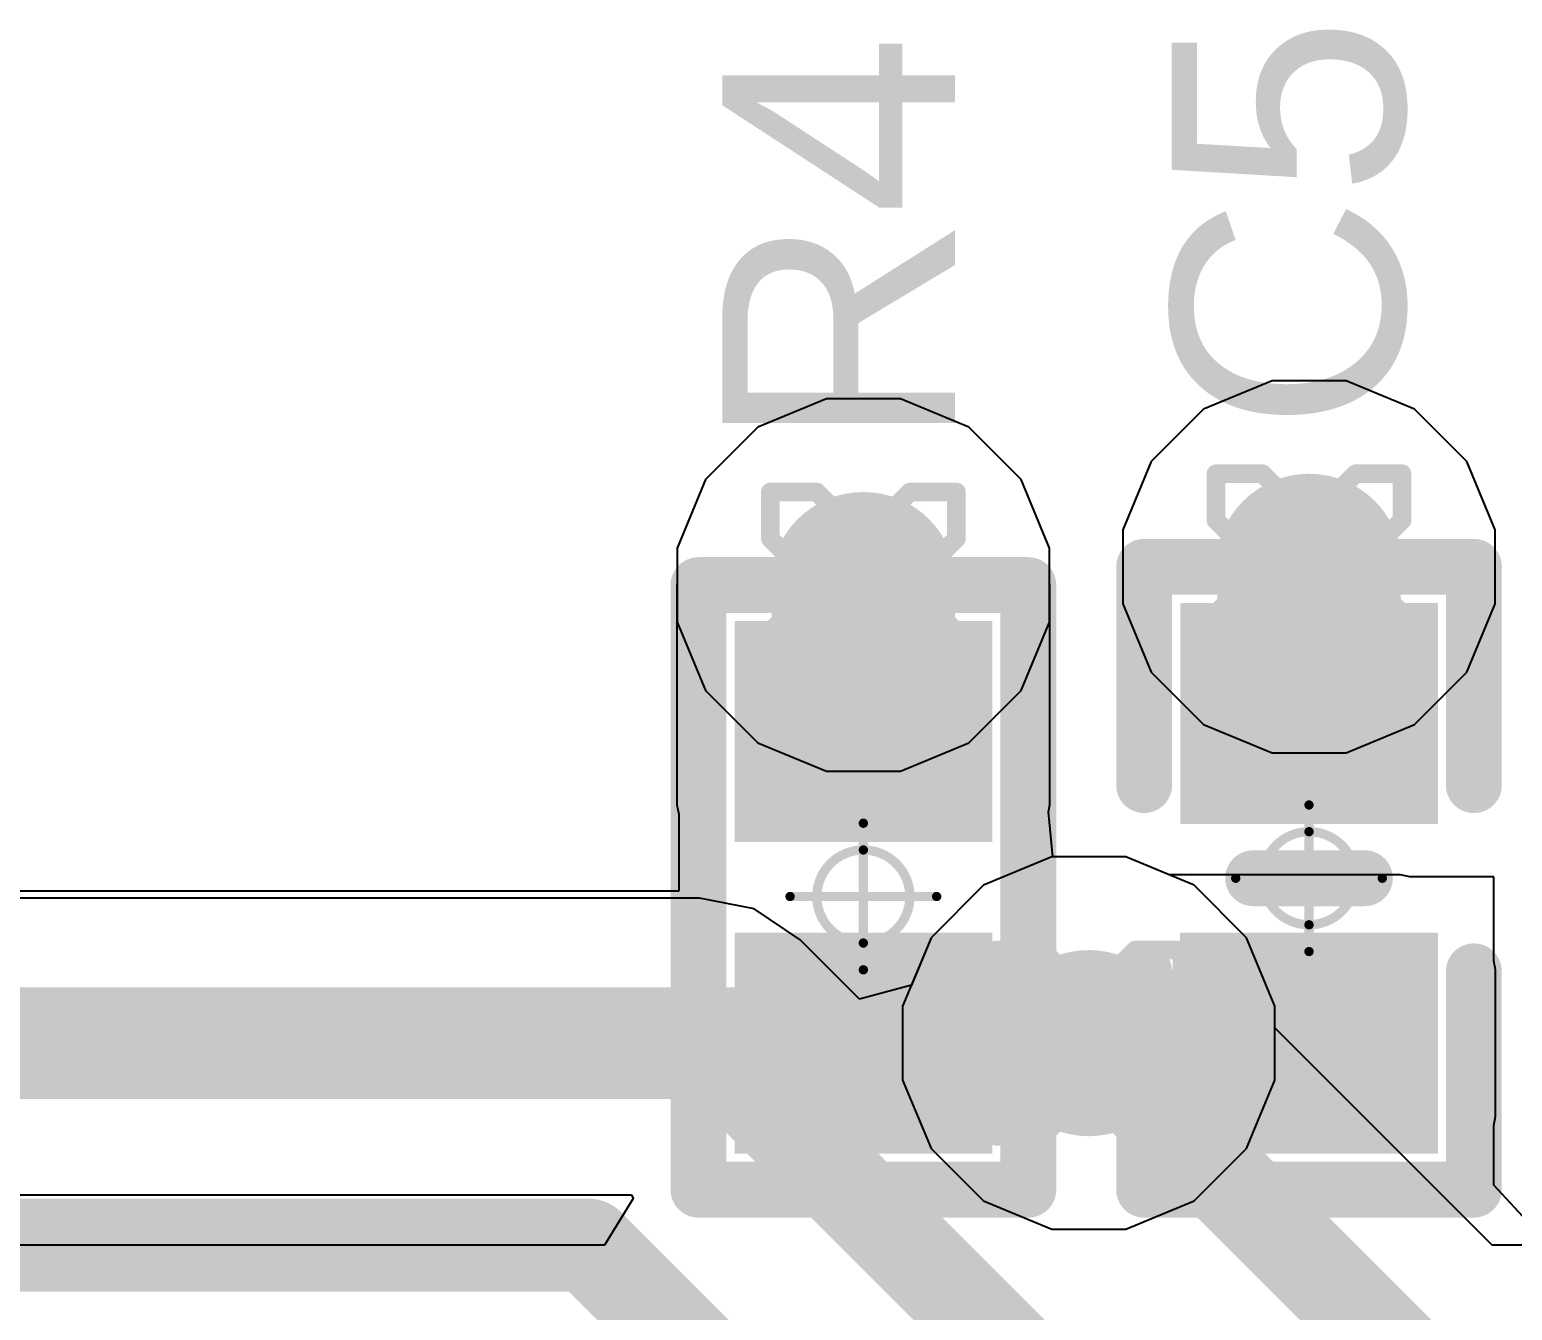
# Model space of a CAD drawing. Header units: inches. Extents: x -13 to 356, y -4 to 120.
# Drawn here: x 18.923 to 22.969, y 39.307 to 42.802 of the extents above; entities that cross this region are included whole.
import ezdxf

# ---------------------------------------------------------------- set-up
doc = ezdxf.new("R2010")
doc.units = ezdxf.units.IN
for name, color, linetype in [('Bottom Layer', 5, 'Continuous'), ('Drill Drawing', 1, 'Continuous'), ('GND', 16, 'Continuous'), ('Mechanical 15', 56, 'Continuous'), ('POWER', 76, 'Continuous'), ('Top Layer', 1, 'Continuous'), ('Top Overlay', 2, 'Continuous'), ('Top Paste', 8, 'Continuous'), ('Top Solder', 216, 'Continuous'), ('Via Holes', 16, 'Continuous')]:
    doc.layers.add(name, color=color, linetype=linetype)
doc.styles.add('Arial', font='', dxfattribs={"height": 0.2})
doc.styles.get('Arial').set_extended_font_data('Arial')

# ---------------------------------------------------------------- blocks, each defined once
blk = doc.blocks.new('C_0402_L_48')
at = {"layer": 'Top Layer'}
for points in [[(-0.6499986999999999, 0.2499995), (-0.2499995, 0.2499995), (-0.2499995, -0.2499995), (-0.6499986999999999, -0.2499995)], [(0.24991822, 0.24991822), (0.64991742, 0.24991822), (0.64991742, -0.25008078), (0.24991822, -0.25008078)]]:
    blk.add_hatch(color=1, dxfattribs=at).paths.add_polyline_path(points)
at = {"layer": 'Top Paste'}
for points in [[(-0.6499986999999999, 0.2499995), (-0.2499995, 0.2499995), (-0.2499995, -0.2499995), (-0.6499986999999999, -0.2499995)], [(0.24991822, 0.24991822), (0.64991742, 0.24991822), (0.64991742, -0.25008078), (0.24991822, -0.25008078)]]:
    blk.add_hatch(color=8, dxfattribs=at).paths.add_polyline_path(points)
at = {"layer": 'Top Solder'}
for points in [[(-0.7515987, 0.3515995), (-0.1483995, 0.3515995), (-0.1483995, -0.3515995), (-0.7515987, -0.3515995)], [(0.14831822, 0.35151822), (0.75151742, 0.35151822), (0.75151742, -0.35168078), (0.14831822, -0.35168078)]]:
    blk.add_hatch(color=216, dxfattribs=at).paths.add_polyline_path(points)
at = {"layer": 'Mechanical 15'}
for points in [[(0, 0.1999996, 0.0254, 0.0254, 0), (0, -0.1999996, 0.0254, 0.0254, 0)], [(-0.1999996, 0, 0.0254, 0.0254, 0), (0.1999996, 0, 0.0254, 0.0254, 0)]]:
    blk.add_lwpolyline(points, format="xyseb", dxfattribs=at)
for points in [[(-0.00635, 0.1999996, 0.0127, 0.0127, 1), (0.00635, 0.1999996, 0.0127, 0.0127, 1)], [(0.127, 0, 0.0254, 0.0254, 1), (-0.127, 0, 0.0254, 0.0254, 1)], [(-0.2063496, 0, 0.0127, 0.0127, 1), (-0.1936496, 0, 0.0127, 0.0127, 1)], [(-0.13335, 0, 0.0127, 0.0127, 1), (-0.12065, 0, 0.0127, 0.0127, 1)], [(0.12065, 0, 0.0127, 0.0127, 1), (0.13335, 0, 0.0127, 0.0127, 1)], [(0.1936496, 0, 0.0127, 0.0127, 1), (0.2063496, 0, 0.0127, 0.0127, 1)], [(-0.00635, -0.1999996, 0.0127, 0.0127, 1), (0.00635, -0.1999996, 0.0127, 0.0127, 1)]]:
    blk.add_lwpolyline(points, format="xyseb", close=True, dxfattribs=at)
at = {"layer": 'Top Overlay'}
for points in [[(-0.84991956, 0.44991782, 0.1524, 0.1524, 0), (-0.254, 0.44991782, 0.1524, 0.1524, 0)], [(-0.84991956, 0.44991782, 0.1524, 0.1524, 0), (-0.84991956, -0.44991782, 0.1524, 0.1524, 0)], [(0.254, 0.44991782, 0.1524, 0.1524, 0), (0.84991956, 0.44991782, 0.1524, 0.1524, 0)], [(0.84991956, 0.44991782, 0.1524, 0.1524, 0), (0.84991956, -0.45008038, 0.1524, 0.1524, 0)], [(0, 0.1524, 0.1524, 0.1524, 0), (0, -0.1524, 0.1524, 0.1524, 0)], [(-0.84991956, -0.44991782, 0.1524, 0.1524, 0), (-0.254, -0.44991782, 0.1524, 0.1524, 0)], [(-0.84991956, -0.44991782, 0.1524, 0.1524, 0), (-0.8497569999999999, -0.45008038, 0.1524, 0.1524, 0)], [(0.254, -0.44991782, 0.1524, 0.1524, 0), (0.84991956, -0.44991782, 0.1524, 0.1524, 0)]]:
    blk.add_lwpolyline(points, format="xyseb", dxfattribs=at)
for points in [[(-0.8880195599999998, 0.44991782, 0.0762, 0.0762, 1), (-0.81181956, 0.44991782, 0.0762, 0.0762, 1)], [(-0.8880195599999998, 0.44991782, 0.0762, 0.0762, 1), (-0.81181956, 0.44991782, 0.0762, 0.0762, 1)], [(-0.2921, 0.44991782, 0.0762, 0.0762, 1), (-0.2159, 0.44991782, 0.0762, 0.0762, 1)], [(0.2159, 0.44991782, 0.0762, 0.0762, 1), (0.2921, 0.44991782, 0.0762, 0.0762, 1)], [(0.81181956, 0.44991782, 0.0762, 0.0762, 1), (0.8880195599999998, 0.44991782, 0.0762, 0.0762, 1)], [(0.81181956, 0.44991782, 0.0762, 0.0762, 1), (0.8880195599999998, 0.44991782, 0.0762, 0.0762, 1)], [(-0.0381, 0.1524, 0.0762, 0.0762, 1), (0.0381, 0.1524, 0.0762, 0.0762, 1)], [(-0.0381, -0.1524, 0.0762, 0.0762, 1), (0.0381, -0.1524, 0.0762, 0.0762, 1)], [(-0.8880195599999998, -0.44991782, 0.0762, 0.0762, 1), (-0.81181956, -0.44991782, 0.0762, 0.0762, 1)], [(-0.8880195599999998, -0.44991782, 0.0762, 0.0762, 1), (-0.81181956, -0.44991782, 0.0762, 0.0762, 1)], [(-0.8880195599999998, -0.44991782, 0.0762, 0.0762, 1), (-0.81181956, -0.44991782, 0.0762, 0.0762, 1)], [(-0.8878569999999999, -0.45008038, 0.0762, 0.0762, 1), (-0.8116569999999999, -0.45008038, 0.0762, 0.0762, 1)], [(-0.2921, -0.44991782, 0.0762, 0.0762, 1), (-0.2159, -0.44991782, 0.0762, 0.0762, 1)], [(0.2159, -0.44991782, 0.0762, 0.0762, 1), (0.2921, -0.44991782, 0.0762, 0.0762, 1)], [(0.81181956, -0.44991782, 0.0762, 0.0762, 1), (0.8880195599999998, -0.44991782, 0.0762, 0.0762, 1)], [(0.81181956, -0.45008038, 0.0762, 0.0762, 1), (0.8880195599999998, -0.45008038, 0.0762, 0.0762, 1)]]:
    blk.add_lwpolyline(points, format="xyseb", close=True, dxfattribs=at)
blk = doc.blocks.new('R_0402_L_57')
at = {"layer": 'Top Layer'}
for points in [[(-0.6000800799999999, 0.24991822), (-0.20008088, 0.24991822), (-0.20008088, -0.25008078), (-0.6000800799999999, -0.25008078)], [(0.24991822, 0.24991822), (0.64991742, 0.24991822), (0.64991742, -0.25008078), (0.24991822, -0.25008078)]]:
    blk.add_hatch(color=1, dxfattribs=at).paths.add_polyline_path(points)
at = {"layer": 'Top Paste'}
for points in [[(-0.6000800799999999, 0.24991822), (-0.20008088, 0.24991822), (-0.20008088, -0.25008078), (-0.6000800799999999, -0.25008078)], [(0.24991822, 0.24991822), (0.64991742, 0.24991822), (0.64991742, -0.25008078), (0.24991822, -0.25008078)]]:
    blk.add_hatch(color=8, dxfattribs=at).paths.add_polyline_path(points)
at = {"layer": 'Top Solder'}
for points in [[(-0.7016800799999999, 0.35151822), (-0.09848087999999999, 0.35151822), (-0.09848087999999999, -0.35168078), (-0.7016800799999999, -0.35168078)], [(0.14831822, 0.35151822), (0.75151742, 0.35151822), (0.75151742, -0.35168078), (0.14831822, -0.35168078)]]:
    blk.add_hatch(color=216, dxfattribs=at).paths.add_polyline_path(points)
at = {"layer": 'Mechanical 15'}
for points in [[(0, 0.1999996, 0.0254, 0.0254, 0), (0, -0.1999996, 0.0254, 0.0254, 0)], [(-0.1999996, 0, 0.0254, 0.0254, 0), (0.1999996, 0, 0.0254, 0.0254, 0)]]:
    blk.add_lwpolyline(points, format="xyseb", dxfattribs=at)
for points in [[(-0.00635, 0.1999996, 0.0127, 0.0127, 1), (0.00635, 0.1999996, 0.0127, 0.0127, 1)], [(0.127, 0, 0.0254, 0.0254, 1), (-0.127, 0, 0.0254, 0.0254, 1)], [(-0.2063496, 0, 0.0127, 0.0127, 1), (-0.1936496, 0, 0.0127, 0.0127, 1)], [(-0.13335, 0, 0.0127, 0.0127, 1), (-0.12065, 0, 0.0127, 0.0127, 1)], [(0.12065, 0, 0.0127, 0.0127, 1), (0.13335, 0, 0.0127, 0.0127, 1)], [(0.1936496, 0, 0.0127, 0.0127, 1), (0.2063496, 0, 0.0127, 0.0127, 1)], [(-0.00635, -0.1999996, 0.0127, 0.0127, 1), (0.00635, -0.1999996, 0.0127, 0.0127, 1)]]:
    blk.add_lwpolyline(points, format="xyseb", close=True, dxfattribs=at)
at = {"layer": 'Top Overlay'}
for points in [[(-0.80008222, 0.44991782, 0.1524, 0.1524, 0), (-0.80008222, -0.45008038, 0.1524, 0.1524, 0)], [(-0.80008222, 0.44991782, 0.1524, 0.1524, 0), (0.84991956, 0.44991782, 0.1524, 0.1524, 0)], [(0.84991956, 0.44991782, 0.1524, 0.1524, 0), (0.84991956, -0.45008038, 0.1524, 0.1524, 0)], [(-0.80008222, -0.45008038, 0.1524, 0.1524, 0), (0.84991956, -0.45008038, 0.1524, 0.1524, 0)]]:
    blk.add_lwpolyline(points, format="xyseb", dxfattribs=at)
for points in [[(-0.83818222, 0.44991782, 0.0762, 0.0762, 1), (-0.7619822199999999, 0.44991782, 0.0762, 0.0762, 1)], [(-0.83818222, 0.44991782, 0.0762, 0.0762, 1), (-0.7619822199999999, 0.44991782, 0.0762, 0.0762, 1)], [(0.81181956, 0.44991782, 0.0762, 0.0762, 1), (0.8880195599999998, 0.44991782, 0.0762, 0.0762, 1)], [(0.81181956, 0.44991782, 0.0762, 0.0762, 1), (0.8880195599999998, 0.44991782, 0.0762, 0.0762, 1)], [(-0.83818222, -0.45008038, 0.0762, 0.0762, 1), (-0.7619822199999999, -0.45008038, 0.0762, 0.0762, 1)], [(-0.83818222, -0.45008038, 0.0762, 0.0762, 1), (-0.7619822199999999, -0.45008038, 0.0762, 0.0762, 1)], [(0.81181956, -0.45008038, 0.0762, 0.0762, 1), (0.8880195599999998, -0.45008038, 0.0762, 0.0762, 1)], [(0.81181956, -0.45008038, 0.0762, 0.0762, 1), (0.8880195599999998, -0.45008038, 0.0762, 0.0762, 1)]]:
    blk.add_lwpolyline(points, format="xyseb", close=True, dxfattribs=at)

msp = doc.modelspace()

# ---------------------------------------------------------------- hatches: boundary and pattern name
at = {"layer": 'Bottom Layer'}
h = msp.add_hatch(color=5, dxfattribs=at)
edge = h.paths.add_edge_path()
edge.add_arc((22.41408014, 41.33636132), 0.254, 0, 360)
h = msp.add_hatch(color=5, dxfattribs=at)
edge = h.paths.add_edge_path()
edge.add_arc((21.19799926, 41.28652398), 0.254, 0, 360)
h = msp.add_hatch(color=5, dxfattribs=at)
edge = h.paths.add_edge_path()
edge.add_arc((21.81319996, 40.03652394), 0.254, 0, 360)
at = {"layer": 'GND'}
h = msp.add_hatch(color=16, dxfattribs=at)
edge = h.paths.add_edge_path()
edge.add_arc((22.41408014, 41.33636132), 0.254, 0, 360)
h = msp.add_hatch(color=16, dxfattribs=at)
edge = h.paths.add_edge_path()
edge.add_arc((21.19799926, 41.28652398), 0.254, 0, 360)
h = msp.add_hatch(color=16, dxfattribs=at)
edge = h.paths.add_edge_path()
edge.add_arc((21.81319996, 40.03652394), 0.254, 0, 360)
at = {"layer": 'POWER'}
h = msp.add_hatch(color=76, dxfattribs=at)
edge = h.paths.add_edge_path()
edge.add_arc((22.41408014, 41.33636132), 0.254, 0, 360)
h = msp.add_hatch(color=76, dxfattribs=at)
edge = h.paths.add_edge_path()
edge.add_arc((21.19799926, 41.28652398), 0.254, 0, 360)
h = msp.add_hatch(color=76, dxfattribs=at)
edge = h.paths.add_edge_path()
edge.add_arc((21.81319996, 40.03652394), 0.254, 0, 360)
at = {"layer": 'Top Layer'}
h = msp.add_hatch(color=1, dxfattribs=at)
edge = h.paths.add_edge_path()
edge.add_arc((22.41408014, 41.33636132), 0.254, 0, 360)
h = msp.add_hatch(color=1, dxfattribs=at)
edge = h.paths.add_edge_path()
edge.add_arc((21.19799926, 41.28652398), 0.254, 0, 360)
for points in [[(22.16408064, 40.73644126), (22.66407964, 40.73644126), (22.66407964, 41.33635878), (22.16408064, 41.33635878)], [(20.94799976, 40.68660392), (21.44799876, 40.68660392), (21.44799876, 41.28652143999999), (20.94799976, 41.28652143999999)], [(20.94799976, 39.83660562), (22.66399836, 39.83660562), (22.66399836, 40.23652354), (20.94799976, 40.23652354)]]:
    msp.add_hatch(color=1, dxfattribs=at).paths.add_polyline_path(points)
h = msp.add_hatch(color=1, dxfattribs=at)
edge = h.paths.add_edge_path()
edge.add_arc((21.81319996, 40.03652394), 0.254, 0, 360)
at = {"layer": 'Via Holes'}
h = msp.add_hatch(color=7, dxfattribs=at)
edge = h.paths.add_edge_path()
edge.add_arc((22.41408014, 41.33636132), 0.127, 0, 360)
h = msp.add_hatch(color=7, dxfattribs=at)
edge = h.paths.add_edge_path()
edge.add_arc((21.19799926, 41.28652398), 0.127, 0, 360)
h = msp.add_hatch(color=7, dxfattribs=at)
edge = h.paths.add_edge_path()
edge.add_arc((21.81319996, 40.03652394), 0.127, 0, 360)

# ---------------------------------------------------------------- linework, layer by layer
at = {"layer": 'Bottom Layer'}
for p, q in [((21.09695298, 41.79452398), (20.91024012, 41.71718606)), ((21.29904554, 41.79452398), (21.09695298, 41.79452398)), ((21.4857584, 41.71718606), (21.29904554, 41.79452398)), ((20.91024012, 41.71718606), (20.76733718, 41.57428312)), ((21.62866134, 41.57428312), (21.4857584, 41.71718606)), ((20.76733718, 41.57428312), (20.68999926, 41.38757026)), ((21.70599926, 41.38757026), (21.62866134, 41.57428312)), ((20.68999926, 41.38757026), (20.68999926, 41.1854777)), ((21.70599926, 41.1854777), (21.70599926, 41.38757026)), ((20.68999926, 41.1854777), (20.76733718, 40.99876484)), ((21.62866134, 40.99876484), (21.70599926, 41.1854777)), ((20.76733718, 40.99876484), (20.91024012, 40.8558619)), ((21.4857584, 40.8558619), (21.62866134, 40.99876484)), ((20.91024012, 40.8558619), (21.09695298, 40.77852398)), ((21.29904554, 40.77852398), (21.4857584, 40.8558619)), ((21.09695298, 40.77852398), (21.29904554, 40.77852398)), ((21.71215368, 40.54452394), (21.52544082, 40.46718602)), ((21.91424624, 40.54452394), (21.71215368, 40.54452394)), ((22.1009591, 40.46718602), (21.91424624, 40.54452394)), ((21.52544082, 40.46718602), (21.38253788, 40.32428308)), ((22.24386204, 40.32428308), (22.1009591, 40.46718602)), ((20.75114468, 40.43229404), (16.68559274, 40.43229404)), ((20.89980326, 40.40272336), (20.75114468, 40.43229404)), ((21.02583044, 40.31851474), (20.89980326, 40.40272336)), ((21.1878672, 40.15647798), (21.02583044, 40.31851474)), ((21.38253788, 40.32428308), (21.3289769, 40.19497422)), ((22.32119996, 40.13757022), (22.24386204, 40.32428308)), ((21.3289769, 40.19497422), (21.1878672, 40.15647798)), ((22.32119996, 40.07789546), (22.32119996, 40.13757022)), ((22.91361178, 39.48548364), (22.32119996, 40.07789546)), ((23.7923959, 39.48548364), (22.91361178, 39.48548364))]:
    msp.add_line(p, q, dxfattribs=at)
for points in [[(16.52468628, 40.04382897999999, 0.254, 0.254, 0), (20.75114468, 40.04382897999999, 0.254, 0.254, 0)], [(20.75114468, 40.04382897999999, 0.254, 0.254, 0), (22.17688732, 38.61808634, 0.254, 0.254, 0)], [(21.81319996, 40.03652394, 0.254, 0.254, 0), (22.75270532, 39.09701858, 0.254, 0.254, 0)], [(11.0946438, 39.48528044, 0.254, 0.254, 0), (20.44727432, 39.48528044, 0.254, 0.254, 0)], [(20.44727432, 39.48528044, 0.254, 0.254, 0), (22.098, 37.83455476, 0.254, 0.254, 0)]]:
    msp.add_lwpolyline(points, format="xyseb", dxfattribs=at)
for points in [[(20.68764468, 40.04382897999999, 0.127, 0.127, 1), (20.81464468, 40.04382897999999, 0.127, 0.127, 1)], [(20.68764468, 40.04382897999999, 0.127, 0.127, 1), (20.81464468, 40.04382897999999, 0.127, 0.127, 1)], [(21.74969996, 40.03652394, 0.127, 0.127, 1), (21.87669996, 40.03652394, 0.127, 0.127, 1)], [(20.38377432, 39.48528044, 0.127, 0.127, 1), (20.51077432, 39.48528044, 0.127, 0.127, 1)], [(20.38377432, 39.48528044, 0.127, 0.127, 1), (20.51077432, 39.48528044, 0.127, 0.127, 1)]]:
    msp.add_lwpolyline(points, format="xyseb", close=True, dxfattribs=at)
at = {"layer": 'Drill Drawing'}
for points in [[(22.16008014, 41.46336132, 0.0508, 0.0508, 0), (22.16008014, 41.59036132, 0.0508, 0.0508, 0)], [(22.16008014, 41.59036132, 0.0508, 0.0508, 0), (22.28708014, 41.59036132, 0.0508, 0.0508, 0)], [(22.28708014, 41.59036132, 0.0508, 0.0508, 0), (22.41408014, 41.46336132, 0.0508, 0.0508, 0)], [(22.41408014, 41.46336132, 0.0508, 0.0508, 0), (22.54108014, 41.59036132, 0.0508, 0.0508, 0)], [(22.54108014, 41.59036132, 0.0508, 0.0508, 0), (22.66808014, 41.59036132, 0.0508, 0.0508, 0)], [(22.66808014, 41.46336132, 0.0508, 0.0508, 0), (22.66808014, 41.59036132, 0.0508, 0.0508, 0)], [(20.94399926, 41.41352397999999, 0.0508, 0.0508, 0), (20.94399926, 41.54052398, 0.0508, 0.0508, 0)], [(20.94399926, 41.54052398, 0.0508, 0.0508, 0), (21.07099926, 41.54052398, 0.0508, 0.0508, 0)], [(21.07099926, 41.54052398, 0.0508, 0.0508, 0), (21.19799926, 41.41352397999999, 0.0508, 0.0508, 0)], [(21.19799926, 41.41352397999999, 0.0508, 0.0508, 0), (21.32499926, 41.54052398, 0.0508, 0.0508, 0)], [(21.32499926, 41.54052398, 0.0508, 0.0508, 0), (21.45199926, 41.54052398, 0.0508, 0.0508, 0)], [(21.45199926, 41.41352397999999, 0.0508, 0.0508, 0), (21.45199926, 41.54052398, 0.0508, 0.0508, 0)], [(22.16008014, 41.46336132, 0.0508, 0.0508, 0), (22.28708014, 41.33636132, 0.0508, 0.0508, 0)], [(22.54108014, 41.33636132, 0.0508, 0.0508, 0), (22.66808014, 41.46336132, 0.0508, 0.0508, 0)], [(20.94399926, 41.41352397999999, 0.0508, 0.0508, 0), (21.07099926, 41.28652398, 0.0508, 0.0508, 0)], [(21.32499926, 41.28652398, 0.0508, 0.0508, 0), (21.45199926, 41.41352397999999, 0.0508, 0.0508, 0)], [(22.16008014, 41.20936132, 0.0508, 0.0508, 0), (22.28708014, 41.33636132, 0.0508, 0.0508, 0)], [(22.54108014, 41.33636132, 0.0508, 0.0508, 0), (22.66808014, 41.20936132, 0.0508, 0.0508, 0)], [(20.94399926, 41.15952398, 0.0508, 0.0508, 0), (21.07099926, 41.28652398, 0.0508, 0.0508, 0)], [(21.32499926, 41.28652398, 0.0508, 0.0508, 0), (21.45199926, 41.15952398, 0.0508, 0.0508, 0)], [(22.16008014, 41.08236132, 0.0508, 0.0508, 0), (22.16008014, 41.20936132, 0.0508, 0.0508, 0)], [(22.28708014, 41.08236132, 0.0508, 0.0508, 0), (22.41408014, 41.20936132, 0.0508, 0.0508, 0)], [(22.41408014, 41.20936132, 0.0508, 0.0508, 0), (22.54108014, 41.08236132, 0.0508, 0.0508, 0)], [(22.66808014, 41.08236132, 0.0508, 0.0508, 0), (22.66808014, 41.20936132, 0.0508, 0.0508, 0)], [(20.94399926, 41.03252398, 0.0508, 0.0508, 0), (20.94399926, 41.15952398, 0.0508, 0.0508, 0)], [(21.07099926, 41.03252398, 0.0508, 0.0508, 0), (21.19799926, 41.15952398, 0.0508, 0.0508, 0)], [(21.19799926, 41.15952398, 0.0508, 0.0508, 0), (21.32499926, 41.03252398, 0.0508, 0.0508, 0)], [(21.45199926, 41.03252398, 0.0508, 0.0508, 0), (21.45199926, 41.15952398, 0.0508, 0.0508, 0)], [(22.16008014, 41.08236132, 0.0508, 0.0508, 0), (22.28708014, 41.08236132, 0.0508, 0.0508, 0)], [(22.54108014, 41.08236132, 0.0508, 0.0508, 0), (22.66808014, 41.08236132, 0.0508, 0.0508, 0)], [(20.94399926, 41.03252398, 0.0508, 0.0508, 0), (21.07099926, 41.03252398, 0.0508, 0.0508, 0)], [(21.32499926, 41.03252398, 0.0508, 0.0508, 0), (21.45199926, 41.03252398, 0.0508, 0.0508, 0)], [(21.55919996, 40.16352394, 0.0508, 0.0508, 0), (21.55919996, 40.29052394, 0.0508, 0.0508, 0)], [(21.55919996, 40.29052394, 0.0508, 0.0508, 0), (21.68619996, 40.29052394, 0.0508, 0.0508, 0)], [(21.68619996, 40.29052394, 0.0508, 0.0508, 0), (21.81319996, 40.16352394, 0.0508, 0.0508, 0)], [(21.81319996, 40.16352394, 0.0508, 0.0508, 0), (21.94019996, 40.29052394, 0.0508, 0.0508, 0)], [(21.94019996, 40.29052394, 0.0508, 0.0508, 0), (22.06719996, 40.29052394, 0.0508, 0.0508, 0)], [(22.06719996, 40.16352394, 0.0508, 0.0508, 0), (22.06719996, 40.29052394, 0.0508, 0.0508, 0)], [(21.55919996, 40.16352394, 0.0508, 0.0508, 0), (21.68619996, 40.03652394, 0.0508, 0.0508, 0)], [(21.94019996, 40.03652394, 0.0508, 0.0508, 0), (22.06719996, 40.16352394, 0.0508, 0.0508, 0)], [(21.55919996, 39.90952394, 0.0508, 0.0508, 0), (21.68619996, 40.03652394, 0.0508, 0.0508, 0)], [(21.94019996, 40.03652394, 0.0508, 0.0508, 0), (22.06719996, 39.90952394, 0.0508, 0.0508, 0)], [(21.55919996, 39.78252394, 0.0508, 0.0508, 0), (21.55919996, 39.90952394, 0.0508, 0.0508, 0)], [(21.68619996, 39.78252394, 0.0508, 0.0508, 0), (21.81319996, 39.90952394, 0.0508, 0.0508, 0)], [(21.81319996, 39.90952394, 0.0508, 0.0508, 0), (21.94019996, 39.78252394, 0.0508, 0.0508, 0)], [(22.06719996, 39.78252394, 0.0508, 0.0508, 0), (22.06719996, 39.90952394, 0.0508, 0.0508, 0)], [(21.55919996, 39.78252394, 0.0508, 0.0508, 0), (21.68619996, 39.78252394, 0.0508, 0.0508, 0)], [(21.94019996, 39.78252394, 0.0508, 0.0508, 0), (22.06719996, 39.78252394, 0.0508, 0.0508, 0)]]:
    msp.add_lwpolyline(points, format="xyseb", dxfattribs=at)
for points in [[(22.14738014, 41.59036132, 0.0254, 0.0254, 1), (22.17278014, 41.59036132, 0.0254, 0.0254, 1)], [(22.14738014, 41.59036132, 0.0254, 0.0254, 1), (22.17278014, 41.59036132, 0.0254, 0.0254, 1)], [(22.27438014, 41.59036132, 0.0254, 0.0254, 1), (22.29978014, 41.59036132, 0.0254, 0.0254, 1)], [(22.27438014, 41.59036132, 0.0254, 0.0254, 1), (22.29978014, 41.59036132, 0.0254, 0.0254, 1)], [(22.52838014, 41.59036132, 0.0254, 0.0254, 1), (22.55378014, 41.59036132, 0.0254, 0.0254, 1)], [(22.52838014, 41.59036132, 0.0254, 0.0254, 1), (22.55378014, 41.59036132, 0.0254, 0.0254, 1)], [(22.65538014, 41.59036132, 0.0254, 0.0254, 1), (22.68078014, 41.59036132, 0.0254, 0.0254, 1)], [(22.65538014, 41.59036132, 0.0254, 0.0254, 1), (22.68078014, 41.59036132, 0.0254, 0.0254, 1)], [(20.93129926, 41.54052398, 0.0254, 0.0254, 1), (20.95669926, 41.54052398, 0.0254, 0.0254, 1)], [(20.93129926, 41.54052398, 0.0254, 0.0254, 1), (20.95669926, 41.54052398, 0.0254, 0.0254, 1)], [(21.05829926, 41.54052398, 0.0254, 0.0254, 1), (21.08369926, 41.54052398, 0.0254, 0.0254, 1)], [(21.05829926, 41.54052398, 0.0254, 0.0254, 1), (21.08369926, 41.54052398, 0.0254, 0.0254, 1)], [(21.31229926, 41.54052398, 0.0254, 0.0254, 1), (21.33769926, 41.54052398, 0.0254, 0.0254, 1)], [(21.31229926, 41.54052398, 0.0254, 0.0254, 1), (21.33769926, 41.54052398, 0.0254, 0.0254, 1)], [(21.43929926, 41.54052398, 0.0254, 0.0254, 1), (21.46469926, 41.54052398, 0.0254, 0.0254, 1)], [(21.43929926, 41.54052398, 0.0254, 0.0254, 1), (21.46469926, 41.54052398, 0.0254, 0.0254, 1)], [(22.14738014, 41.46336132, 0.0254, 0.0254, 1), (22.17278014, 41.46336132, 0.0254, 0.0254, 1)], [(22.14738014, 41.46336132, 0.0254, 0.0254, 1), (22.17278014, 41.46336132, 0.0254, 0.0254, 1)], [(22.40138014, 41.46336132, 0.0254, 0.0254, 1), (22.42678014, 41.46336132, 0.0254, 0.0254, 1)], [(22.40138014, 41.46336132, 0.0254, 0.0254, 1), (22.42678014, 41.46336132, 0.0254, 0.0254, 1)], [(22.65538014, 41.46336132, 0.0254, 0.0254, 1), (22.68078014, 41.46336132, 0.0254, 0.0254, 1)], [(22.65538014, 41.46336132, 0.0254, 0.0254, 1), (22.68078014, 41.46336132, 0.0254, 0.0254, 1)], [(20.93129926, 41.41352397999999, 0.0254, 0.0254, 1), (20.95669926, 41.41352397999999, 0.0254, 0.0254, 1)], [(20.93129926, 41.41352397999999, 0.0254, 0.0254, 1), (20.95669926, 41.41352397999999, 0.0254, 0.0254, 1)], [(21.18529926, 41.41352397999999, 0.0254, 0.0254, 1), (21.21069926, 41.41352397999999, 0.0254, 0.0254, 1)], [(21.18529926, 41.41352397999999, 0.0254, 0.0254, 1), (21.21069926, 41.41352397999999, 0.0254, 0.0254, 1)], [(21.43929926, 41.41352397999999, 0.0254, 0.0254, 1), (21.46469926, 41.41352397999999, 0.0254, 0.0254, 1)], [(21.43929926, 41.41352397999999, 0.0254, 0.0254, 1), (21.46469926, 41.41352397999999, 0.0254, 0.0254, 1)], [(22.27438014, 41.33636132, 0.0254, 0.0254, 1), (22.29978014, 41.33636132, 0.0254, 0.0254, 1)], [(22.27438014, 41.33636132, 0.0254, 0.0254, 1), (22.29978014, 41.33636132, 0.0254, 0.0254, 1)], [(22.52838014, 41.33636132, 0.0254, 0.0254, 1), (22.55378014, 41.33636132, 0.0254, 0.0254, 1)], [(22.52838014, 41.33636132, 0.0254, 0.0254, 1), (22.55378014, 41.33636132, 0.0254, 0.0254, 1)], [(21.05829926, 41.28652398, 0.0254, 0.0254, 1), (21.08369926, 41.28652398, 0.0254, 0.0254, 1)], [(21.05829926, 41.28652398, 0.0254, 0.0254, 1), (21.08369926, 41.28652398, 0.0254, 0.0254, 1)], [(21.31229926, 41.28652398, 0.0254, 0.0254, 1), (21.33769926, 41.28652398, 0.0254, 0.0254, 1)], [(21.31229926, 41.28652398, 0.0254, 0.0254, 1), (21.33769926, 41.28652398, 0.0254, 0.0254, 1)], [(22.14738014, 41.20936132, 0.0254, 0.0254, 1), (22.17278014, 41.20936132, 0.0254, 0.0254, 1)], [(22.14738014, 41.20936132, 0.0254, 0.0254, 1), (22.17278014, 41.20936132, 0.0254, 0.0254, 1)], [(22.40138014, 41.20936132, 0.0254, 0.0254, 1), (22.42678014, 41.20936132, 0.0254, 0.0254, 1)], [(22.40138014, 41.20936132, 0.0254, 0.0254, 1), (22.42678014, 41.20936132, 0.0254, 0.0254, 1)], [(22.65538014, 41.20936132, 0.0254, 0.0254, 1), (22.68078014, 41.20936132, 0.0254, 0.0254, 1)], [(22.65538014, 41.20936132, 0.0254, 0.0254, 1), (22.68078014, 41.20936132, 0.0254, 0.0254, 1)], [(20.93129926, 41.15952398, 0.0254, 0.0254, 1), (20.95669926, 41.15952398, 0.0254, 0.0254, 1)], [(20.93129926, 41.15952398, 0.0254, 0.0254, 1), (20.95669926, 41.15952398, 0.0254, 0.0254, 1)], [(21.18529926, 41.15952398, 0.0254, 0.0254, 1), (21.21069926, 41.15952398, 0.0254, 0.0254, 1)], [(21.18529926, 41.15952398, 0.0254, 0.0254, 1), (21.21069926, 41.15952398, 0.0254, 0.0254, 1)], [(21.43929926, 41.15952398, 0.0254, 0.0254, 1), (21.46469926, 41.15952398, 0.0254, 0.0254, 1)], [(21.43929926, 41.15952398, 0.0254, 0.0254, 1), (21.46469926, 41.15952398, 0.0254, 0.0254, 1)], [(22.14738014, 41.08236132, 0.0254, 0.0254, 1), (22.17278014, 41.08236132, 0.0254, 0.0254, 1)], [(22.14738014, 41.08236132, 0.0254, 0.0254, 1), (22.17278014, 41.08236132, 0.0254, 0.0254, 1)], [(22.27438014, 41.08236132, 0.0254, 0.0254, 1), (22.29978014, 41.08236132, 0.0254, 0.0254, 1)], [(22.27438014, 41.08236132, 0.0254, 0.0254, 1), (22.29978014, 41.08236132, 0.0254, 0.0254, 1)], [(22.52838014, 41.08236132, 0.0254, 0.0254, 1), (22.55378014, 41.08236132, 0.0254, 0.0254, 1)], [(22.52838014, 41.08236132, 0.0254, 0.0254, 1), (22.55378014, 41.08236132, 0.0254, 0.0254, 1)], [(22.65538014, 41.08236132, 0.0254, 0.0254, 1), (22.68078014, 41.08236132, 0.0254, 0.0254, 1)], [(22.65538014, 41.08236132, 0.0254, 0.0254, 1), (22.68078014, 41.08236132, 0.0254, 0.0254, 1)], [(20.93129926, 41.03252398, 0.0254, 0.0254, 1), (20.95669926, 41.03252398, 0.0254, 0.0254, 1)], [(20.93129926, 41.03252398, 0.0254, 0.0254, 1), (20.95669926, 41.03252398, 0.0254, 0.0254, 1)], [(21.05829926, 41.03252398, 0.0254, 0.0254, 1), (21.08369926, 41.03252398, 0.0254, 0.0254, 1)], [(21.05829926, 41.03252398, 0.0254, 0.0254, 1), (21.08369926, 41.03252398, 0.0254, 0.0254, 1)], [(21.31229926, 41.03252398, 0.0254, 0.0254, 1), (21.33769926, 41.03252398, 0.0254, 0.0254, 1)], [(21.31229926, 41.03252398, 0.0254, 0.0254, 1), (21.33769926, 41.03252398, 0.0254, 0.0254, 1)], [(21.43929926, 41.03252398, 0.0254, 0.0254, 1), (21.46469926, 41.03252398, 0.0254, 0.0254, 1)], [(21.43929926, 41.03252398, 0.0254, 0.0254, 1), (21.46469926, 41.03252398, 0.0254, 0.0254, 1)], [(21.54649996, 40.29052394, 0.0254, 0.0254, 1), (21.57189996, 40.29052394, 0.0254, 0.0254, 1)], [(21.54649996, 40.29052394, 0.0254, 0.0254, 1), (21.57189996, 40.29052394, 0.0254, 0.0254, 1)], [(21.67349996, 40.29052394, 0.0254, 0.0254, 1), (21.69889996, 40.29052394, 0.0254, 0.0254, 1)], [(21.67349996, 40.29052394, 0.0254, 0.0254, 1), (21.69889996, 40.29052394, 0.0254, 0.0254, 1)], [(21.92749996, 40.29052394, 0.0254, 0.0254, 1), (21.95289996, 40.29052394, 0.0254, 0.0254, 1)], [(21.92749996, 40.29052394, 0.0254, 0.0254, 1), (21.95289996, 40.29052394, 0.0254, 0.0254, 1)], [(22.05449996, 40.29052394, 0.0254, 0.0254, 1), (22.07989996, 40.29052394, 0.0254, 0.0254, 1)], [(22.05449996, 40.29052394, 0.0254, 0.0254, 1), (22.07989996, 40.29052394, 0.0254, 0.0254, 1)], [(21.54649996, 40.16352394, 0.0254, 0.0254, 1), (21.57189996, 40.16352394, 0.0254, 0.0254, 1)], [(21.54649996, 40.16352394, 0.0254, 0.0254, 1), (21.57189996, 40.16352394, 0.0254, 0.0254, 1)], [(21.80049996, 40.16352394, 0.0254, 0.0254, 1), (21.82589996, 40.16352394, 0.0254, 0.0254, 1)], [(21.80049996, 40.16352394, 0.0254, 0.0254, 1), (21.82589996, 40.16352394, 0.0254, 0.0254, 1)], [(22.05449996, 40.16352394, 0.0254, 0.0254, 1), (22.07989996, 40.16352394, 0.0254, 0.0254, 1)], [(22.05449996, 40.16352394, 0.0254, 0.0254, 1), (22.07989996, 40.16352394, 0.0254, 0.0254, 1)], [(21.67349996, 40.03652394, 0.0254, 0.0254, 1), (21.69889996, 40.03652394, 0.0254, 0.0254, 1)], [(21.67349996, 40.03652394, 0.0254, 0.0254, 1), (21.69889996, 40.03652394, 0.0254, 0.0254, 1)], [(21.92749996, 40.03652394, 0.0254, 0.0254, 1), (21.95289996, 40.03652394, 0.0254, 0.0254, 1)], [(21.92749996, 40.03652394, 0.0254, 0.0254, 1), (21.95289996, 40.03652394, 0.0254, 0.0254, 1)], [(21.54649996, 39.90952394, 0.0254, 0.0254, 1), (21.57189996, 39.90952394, 0.0254, 0.0254, 1)], [(21.54649996, 39.90952394, 0.0254, 0.0254, 1), (21.57189996, 39.90952394, 0.0254, 0.0254, 1)], [(21.80049996, 39.90952394, 0.0254, 0.0254, 1), (21.82589996, 39.90952394, 0.0254, 0.0254, 1)], [(21.80049996, 39.90952394, 0.0254, 0.0254, 1), (21.82589996, 39.90952394, 0.0254, 0.0254, 1)], [(22.05449996, 39.90952394, 0.0254, 0.0254, 1), (22.07989996, 39.90952394, 0.0254, 0.0254, 1)], [(22.05449996, 39.90952394, 0.0254, 0.0254, 1), (22.07989996, 39.90952394, 0.0254, 0.0254, 1)], [(21.54649996, 39.78252394, 0.0254, 0.0254, 1), (21.57189996, 39.78252394, 0.0254, 0.0254, 1)], [(21.54649996, 39.78252394, 0.0254, 0.0254, 1), (21.57189996, 39.78252394, 0.0254, 0.0254, 1)], [(21.67349996, 39.78252394, 0.0254, 0.0254, 1), (21.69889996, 39.78252394, 0.0254, 0.0254, 1)], [(21.67349996, 39.78252394, 0.0254, 0.0254, 1), (21.69889996, 39.78252394, 0.0254, 0.0254, 1)], [(21.92749996, 39.78252394, 0.0254, 0.0254, 1), (21.95289996, 39.78252394, 0.0254, 0.0254, 1)], [(21.92749996, 39.78252394, 0.0254, 0.0254, 1), (21.95289996, 39.78252394, 0.0254, 0.0254, 1)], [(22.05449996, 39.78252394, 0.0254, 0.0254, 1), (22.07989996, 39.78252394, 0.0254, 0.0254, 1)], [(22.05449996, 39.78252394, 0.0254, 0.0254, 1), (22.07989996, 39.78252394, 0.0254, 0.0254, 1)]]:
    msp.add_lwpolyline(points, format="xyseb", close=True, dxfattribs=at)
at = {"layer": 'GND'}
for p, q in [((21.09695298, 41.79452398), (20.91024012, 41.71718606)), ((21.29904554, 41.79452398), (21.09695298, 41.79452398)), ((21.4857584, 41.71718606), (21.29904554, 41.79452398)), ((20.91024012, 41.71718606), (20.76733718, 41.57428312)), ((21.62866134, 41.57428312), (21.4857584, 41.71718606)), ((20.76733718, 41.57428312), (20.68999926, 41.38757026)), ((21.70599926, 41.38757026), (21.62866134, 41.57428312)), ((20.68999926, 41.38757026), (20.68999926, 41.1854777)), ((21.70599926, 41.1854777), (21.70599926, 41.38757026)), ((20.68999926, 41.1854777), (20.76733718, 40.99876484)), ((21.62866134, 40.99876484), (21.70599926, 41.1854777)), ((20.76733718, 40.99876484), (20.91024012, 40.8558619)), ((21.4857584, 40.8558619), (21.62866134, 40.99876484)), ((20.91024012, 40.8558619), (21.09695298, 40.77852398)), ((21.29904554, 40.77852398), (21.4857584, 40.8558619)), ((21.09695298, 40.77852398), (21.29904554, 40.77852398)), ((21.71215368, 40.54452394), (21.52544082, 40.46718602)), ((21.91424624, 40.54452394), (21.71215368, 40.54452394)), ((22.1009591, 40.46718602), (21.91424624, 40.54452394)), ((21.52544082, 40.46718602), (21.38253788, 40.32428308)), ((22.24386204, 40.32428308), (22.1009591, 40.46718602)), ((21.38253788, 40.32428308), (21.30519996, 40.13757022)), ((22.32119996, 40.13757022), (22.24386204, 40.32428308)), ((21.30519996, 40.13757022), (21.30519996, 39.93547766)), ((22.32119996, 39.93547766), (22.32119996, 40.13757022)), ((21.30519996, 39.93547766), (21.38253788, 39.7487648)), ((22.24386204, 39.7487648), (22.32119996, 39.93547766)), ((21.38253788, 39.7487648), (21.52544082, 39.60586186)), ((22.1009591, 39.60586186), (22.24386204, 39.7487648)), ((21.52544082, 39.60586186), (21.71215368, 39.52852394)), ((21.91424624, 39.52852394), (22.1009591, 39.60586186)), ((21.71215368, 39.52852394), (21.91424624, 39.52852394))]:
    msp.add_line(p, q, dxfattribs=at)
at = {"layer": 'POWER'}
for p, q in [((22.31303386, 41.84436132), (22.126321, 41.7670234)), ((22.51512642, 41.84436132), (22.31303386, 41.84436132)), ((22.70183928, 41.7670234), (22.51512642, 41.84436132)), ((22.126321, 41.7670234), (21.98341806, 41.62412046)), ((22.84474222, 41.62412046), (22.70183928, 41.7670234)), ((21.98341806, 41.62412046), (21.90608014, 41.4374076)), ((22.92208014, 41.4374076), (22.84474222, 41.62412046)), ((21.90608014, 41.4374076), (21.90608014, 41.23531504)), ((22.92208014, 41.23531504), (22.92208014, 41.4374076)), ((21.90608014, 41.23531504), (21.98341806, 41.04860218)), ((22.84474222, 41.04860218), (22.92208014, 41.23531504)), ((21.98341806, 41.04860218), (22.126321, 40.90569924)), ((22.70183928, 40.90569924), (22.84474222, 41.04860218)), ((22.126321, 40.90569924), (22.31303386, 40.82836132)), ((22.51512642, 40.82836132), (22.70183928, 40.90569924)), ((22.31303386, 40.82836132), (22.51512642, 40.82836132)), ((21.71215368, 40.54452394), (21.52544082, 40.46718602)), ((21.91424624, 40.54452394), (21.71215368, 40.54452394)), ((22.1009591, 40.46718602), (21.91424624, 40.54452394)), ((21.52544082, 40.46718602), (21.38253788, 40.32428308)), ((22.24386204, 40.32428308), (22.1009591, 40.46718602)), ((21.38253788, 40.32428308), (21.30519996, 40.13757022)), ((22.32119996, 40.13757022), (22.24386204, 40.32428308)), ((21.30519996, 40.13757022), (21.30519996, 39.93547766)), ((22.32119996, 39.93547766), (22.32119996, 40.13757022)), ((21.30519996, 39.93547766), (21.38253788, 39.7487648)), ((22.24386204, 39.7487648), (22.32119996, 39.93547766)), ((21.38253788, 39.7487648), (21.52544082, 39.60586186)), ((22.1009591, 39.60586186), (22.24386204, 39.7487648)), ((21.52544082, 39.60586186), (21.71215368, 39.52852394)), ((21.91424624, 39.52852394), (22.1009591, 39.60586186)), ((21.71215368, 39.52852394), (21.91424624, 39.52852394))]:
    msp.add_line(p, q, dxfattribs=at)
at = {"layer": 'Top Layer'}
for p, q in [((21.09695298, 41.79452398), (20.91024012, 41.71718606)), ((21.29904554, 41.79452398), (21.09695298, 41.79452398)), ((21.4857584, 41.71718606), (21.29904554, 41.79452398)), ((20.91024012, 41.71718606), (20.76733718, 41.57428312)), ((21.62866134, 41.57428312), (21.4857584, 41.71718606)), ((20.76733718, 41.57428312), (20.68999926, 41.38757026)), ((21.70599926, 41.38757026), (21.62866134, 41.57428312)), ((20.68999926, 41.38757026), (20.68999926, 41.29142872)), ((21.70599926, 41.29142872), (21.70599926, 41.38757026)), ((20.68999926, 41.29142872), (20.6890239, 41.28652398)), ((20.6890239, 41.28652398), (20.6890239, 40.68660392)), ((21.70697462, 41.28652398), (21.70599926, 41.29142872)), ((21.70697462, 40.68660392), (21.70697462, 41.28652398)), ((20.6890239, 40.68660392), (20.69399976, 40.66158746)), ((20.69399976, 40.66158746), (20.69399976, 40.45096812)), ((21.70324082, 40.66783332), (21.70697462, 40.68660392)), ((21.71490704, 40.54452394), (21.70324082, 40.66783332)), ((21.91424624, 40.54452394), (21.71490704, 40.54452394)), ((22.03260262, 40.4954994), (21.91424624, 40.54452394)), ((22.66399836, 40.4954994), (22.03260262, 40.4954994)), ((22.68901482, 40.49052354), (22.66399836, 40.4954994)), ((22.91799836, 40.49052354), (22.68901482, 40.49052354)), ((22.91799836, 40.26154), (22.91799836, 40.49052354)), ((20.69399976, 40.45096812), (11.91760634, 40.45096812)), ((22.92297422, 40.23652354), (22.91799836, 40.26154)), ((22.92297422, 39.83660562), (22.92297422, 40.23652354)), ((22.91799836, 39.81158916), (22.92297422, 39.83660562)), ((22.91799836, 39.64857958), (22.91799836, 39.81158916)), ((11.74597092, 39.62224232), (20.56523954, 39.62224232)), ((20.57014682, 39.61248618), (20.49186148, 39.48548364)), ((20.56523954, 39.62224232), (20.57014682, 39.61248618)), ((22.99745972, 39.56351497999999), (22.91799836, 39.64857958)), ((20.49186148, 39.48548364), (6.213749319999999, 39.48548364))]:
    msp.add_line(p, q, dxfattribs=at)
for points in [[(21.12817974, 40.95642304, 0.2032, 0.2032, -0.4142135623730951), (21.19799926, 40.88660351999999, 0.2032, 0.2032, 0)], [(11.74597092, 40.03660522, 0.3048, 0.3048, 0), (21.19799926, 40.03660522, 0.3048, 0.3048, 0)], [(21.19799926, 40.03660522, 0.3048, 0.3048, 0), (21.1980399, 40.03656458, 0.3048, 0.3048, 0)], [(21.81319996, 40.03652394, 0.3048, 0.3048, -0.4142135623730951), (21.79208494, 40.05763896, 0.3048, 0.3048, 0)]]:
    msp.add_lwpolyline(points, format="xyseb", dxfattribs=at)
for points in [[(21.07737974, 40.95642304, 0.1016, 0.1016, 1), (21.17897974, 40.95642304, 0.1016, 0.1016, 1)], [(21.14719926, 40.88660351999999, 0.1016, 0.1016, 1), (21.24879926, 40.88660351999999, 0.1016, 0.1016, 1)], [(21.12179926, 40.03660522, 0.1524, 0.1524, 1), (21.27419926, 40.03660522, 0.1524, 0.1524, 1)], [(21.12179926, 40.03660522, 0.1524, 0.1524, 1), (21.27419926, 40.03660522, 0.1524, 0.1524, 1)], [(21.1218399, 40.03656458, 0.1524, 0.1524, 1), (21.2742399, 40.03656458, 0.1524, 0.1524, 1)], [(21.71588494, 40.05763896, 0.1524, 0.1524, 1), (21.86828494, 40.05763896, 0.1524, 0.1524, 1)], [(21.73699996, 40.03652394, 0.1524, 0.1524, 1), (21.88939996, 40.03652394, 0.1524, 0.1524, 1)]]:
    msp.add_lwpolyline(points, format="xyseb", close=True, dxfattribs=at)

# ---------------------------------------------------------------- block references
at = {"rotation": 90}
for name, p in [('C_0402_L_48', (22.41399886, 40.48652303999999)), ('R_0402_L_57', (21.19791798, 40.4366857))]:
    msp.add_blockref(name, p, dxfattribs=at)

# ---------------------------------------------------------------- texts
at = {"layer": 'Top Overlay', "style": 'Arial'}
for s, p in [('C5', (22.67401358, 41.70567224)), ('R4', (21.44799876, 41.6558349))]:
    msp.add_text(s, height=0.635, rotation=90, dxfattribs=at).set_placement(p)

doc.saveas('drawing.dxf')
